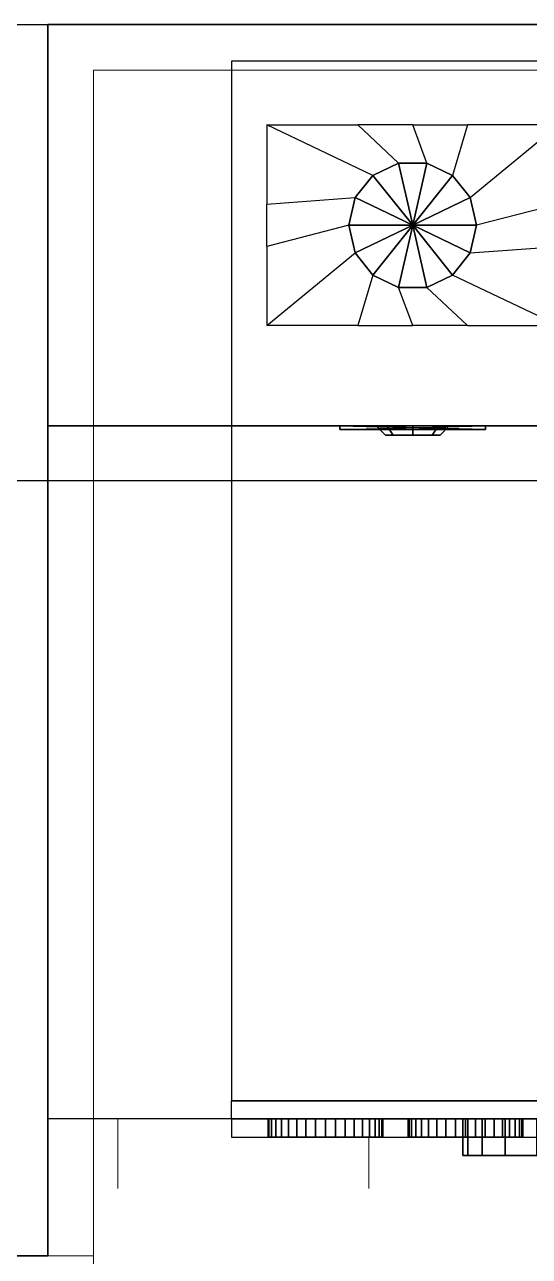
# Model space of a CAD drawing. Header units: inches. Extents: x -7543 to -822, y 102837 to 190349.
# Drawn here: x -831.64413 to -831.6386, y 102836.94892 to 102836.96243 of the extents above; entities that cross this region are included whole.
import ezdxf

# ---------------------------------------------------------------- set-up
doc = ezdxf.new("R2010")
doc.units = ezdxf.units.IN
doc.header["$MEASUREMENT"] = 0
doc.linetypes.add('DASHDOTX2', pattern=[2, 1, -0.5, 0, -0.5])
doc.linetypes.add('DOT', pattern=[6.35, 0, -6.35])
for name, color, linetype, lineweight in [('AKS', 1, 'Continuous', 25), ('İZ DÜŞÜM', 253, 'Continuous', 20), ('SIVA', 150, 'Continuous', 15)]:
    doc.layers.add(name, color=color, linetype=linetype, lineweight=lineweight)
for name, color, linetype, lineweight, true_color in [('DUVAR', 7, 'Continuous', 35, 0xfc4642), ('KAPI', 7, 'Continuous', 18, 0xffb360), ('TEFRİŞ', 7, 'Continuous', 25, 0x78462c)]:
    doc.layers.add(name, color=color, linetype=linetype, lineweight=lineweight, true_color=true_color)

msp = doc.modelspace()

# ---------------------------------------------------------------- linework, layer by layer
at = {"layer": 'AKS', "linetype": 'DASHDOTX2', "ltscale": 10}
for p, q in [((-831.698665, 102836.962431), (-831.328061, 102836.962431)), ((-831.698665, 102836.957431), (-831.328061, 102836.957431))]:
    msp.add_line(p, q, dxfattribs=at)
at = {"layer": 'DUVAR'}
for p, q in [((-831.643877, 102836.948931), (-831.643877, 102836.962431)), ((-831.617877, 102836.962431), (-831.643877, 102836.962431)), ((-831.617877, 102836.962431), (-831.643877, 102836.962431)), ((-831.643877, 102836.948931), (-831.651877, 102836.948931))]:
    msp.add_line(p, q, dxfattribs=at)
at = {"layer": 'İZ DÜŞÜM'}
for p, q in [((-831.643109, 102836.950431), (-831.643109, 102836.949669)), ((-831.640359, 102836.950231), (-831.640359, 102836.949669))]:
    msp.add_line(p, q, dxfattribs=at)
at = {"layer": 'KAPI'}
for p, q in [((-831.647377, 102836.948931), (-831.643377, 102836.948931)), ((-831.643377, 102836.948931), (-831.643377, 102836.948131))]:
    msp.add_line(p, q, dxfattribs=at)
at = {"layer": 'SIVA'}
for p, q in [((-831.617377, 102836.961931), (-831.643377, 102836.961931)), ((-831.643377, 102836.961931), (-831.643377, 102836.948931))]:
    msp.add_line(p, q, dxfattribs=at)
at = {"layer": 'TEFRİŞ', "linetype": 'DOT', "ltscale": 0.4}
for p, q in [((-831.641864, 102836.962031, -0.0015), (-831.641864, 102836.950631)), ((-831.629864, 102836.962031, -0.0015), (-831.641864, 102836.962031, -0.0015))]:
    msp.add_line(p, q, dxfattribs=at)
at = {"layer": 'TEFRİŞ'}
for p, q in [((-831.641864, 102836.950431), (-831.641864, 102836.950631, -0.0015)), ((-831.579428, 102836.950431), (-831.643877, 102836.950431))]:
    msp.add_line(p, q, dxfattribs=at)
for points in [[(-831.643877, 102836.962431), (-831.643877, 102836.958031), (-831.643877, 102836.958031, -0.015), (-831.643877, 102836.962431, -0.015)], [(-831.643877, 102836.962431, -0.015), (-831.643877, 102836.958031, -0.015), (-831.635877, 102836.958031, -0.015), (-831.635877, 102836.962431, -0.015)], [(-831.635877, 102836.958031), (-831.643877, 102836.958031), (-831.643877, 102836.962431), (-831.635877, 102836.962431)], [(-831.635877, 102836.962431), (-831.643877, 102836.962431), (-831.643877, 102836.962431, -0.015), (-831.635877, 102836.962431, -0.015)], [(-831.640477, 102836.961331), (-831.640033, 102836.960913, 0.002), (-831.640314, 102836.960778, 0.002), (-831.641477, 102836.961331)], [(-831.640314, 102836.960778, 0.002), (-831.641477, 102836.961331), (-831.641477, 102836.960464), (-831.640508, 102836.960535, 0.002)], [(-831.639722, 102836.960913, 0.002), (-831.639877, 102836.961331), (-831.640477, 102836.961331), (-831.640033, 102836.960913, 0.002)], [(-831.639277, 102836.961331), (-831.639441, 102836.960778, 0.002), (-831.639722, 102836.960913, 0.002), (-831.639877, 102836.961331)], [(-831.639247, 102836.960535, 0.002), (-831.638277, 102836.961331), (-831.639277, 102836.961331), (-831.639441, 102836.960778, 0.002)], [(-831.638277, 102836.960464), (-831.639177, 102836.960231, 0.002), (-831.639247, 102836.960535, 0.002), (-831.638277, 102836.961331)], [(-831.640033, 102836.960913, 0.002), (-831.640314, 102836.960778, 0.002), (-831.640314, 102836.960778, 0.0026), (-831.640033, 102836.960913, 0.0026)], [(-831.640033, 102836.960913, 0.0026), (-831.640314, 102836.960778, 0.0026), (-831.639877, 102836.960231, 0.002602)], [(-831.639722, 102836.960913, 0.002), (-831.640033, 102836.960913, 0.002), (-831.640033, 102836.960913, 0.0026), (-831.639722, 102836.960913, 0.0026)], [(-831.639722, 102836.960913, 0.0026), (-831.640033, 102836.960913, 0.0026), (-831.639877, 102836.960231, 0.002602)], [(-831.639441, 102836.960778, 0.0026), (-831.639722, 102836.960913, 0.0026), (-831.639877, 102836.960231, 0.002602)], [(-831.639441, 102836.960778, 0.002), (-831.639722, 102836.960913, 0.002), (-831.639722, 102836.960913, 0.0026), (-831.639441, 102836.960778, 0.0026)], [(-831.640314, 102836.960778, 0.002), (-831.640508, 102836.960535, 0.002), (-831.640508, 102836.960535, 0.0026), (-831.640314, 102836.960778, 0.0026)], [(-831.640314, 102836.960778, 0.0026), (-831.640508, 102836.960535, 0.0026), (-831.639877, 102836.960231, 0.002602)], [(-831.639247, 102836.960535, 0.0026), (-831.639441, 102836.960778, 0.0026), (-831.639877, 102836.960231, 0.002602)], [(-831.639247, 102836.960535, 0.002), (-831.639441, 102836.960778, 0.002), (-831.639441, 102836.960778, 0.0026), (-831.639247, 102836.960535, 0.0026)], [(-831.641477, 102836.960464), (-831.640508, 102836.960535, 0.002), (-831.640577, 102836.960231, 0.002), (-831.641477, 102836.959997)], [(-831.640508, 102836.960535, 0.002), (-831.640577, 102836.960231, 0.002), (-831.640577, 102836.960231, 0.0026), (-831.640508, 102836.960535, 0.0026)], [(-831.640508, 102836.960535, 0.0026), (-831.640577, 102836.960231, 0.0026), (-831.639877, 102836.960231, 0.002602)], [(-831.639177, 102836.960231, 0.0026), (-831.639247, 102836.960535, 0.0026), (-831.639877, 102836.960231, 0.002602)], [(-831.639177, 102836.960231, 0.002), (-831.639247, 102836.960535, 0.002), (-831.639247, 102836.960535, 0.0026), (-831.639177, 102836.960231, 0.0026)], [(-831.639247, 102836.959927, 0.002), (-831.638277, 102836.959997), (-831.638277, 102836.960464), (-831.639177, 102836.960231, 0.002)], [(-831.640577, 102836.960231, 0.002), (-831.641477, 102836.959997), (-831.641477, 102836.959131), (-831.640508, 102836.959927, 0.002)], [(-831.640577, 102836.960231, 0.002), (-831.640508, 102836.959927, 0.002), (-831.640508, 102836.959927, 0.0026), (-831.640577, 102836.960231, 0.0026)], [(-831.640577, 102836.960231, 0.0026), (-831.640508, 102836.959927, 0.0026), (-831.639877, 102836.960231, 0.002602)], [(-831.640508, 102836.959927, 0.0026), (-831.640314, 102836.959684, 0.0026), (-831.639877, 102836.960231, 0.002602)], [(-831.640314, 102836.959684, 0.0026), (-831.640033, 102836.959548, 0.0026), (-831.639877, 102836.960231, 0.002602)], [(-831.640033, 102836.959548, 0.0026), (-831.639722, 102836.959548, 0.0026), (-831.639877, 102836.960231, 0.002602)], [(-831.639722, 102836.959548, 0.0026), (-831.639441, 102836.959684, 0.0026), (-831.639877, 102836.960231, 0.002602)], [(-831.639441, 102836.959684, 0.0026), (-831.639247, 102836.959927, 0.0026), (-831.639877, 102836.960231, 0.002602)], [(-831.639247, 102836.959927, 0.0026), (-831.639177, 102836.960231, 0.0026), (-831.639877, 102836.960231, 0.002602)], [(-831.639247, 102836.959927, 0.002), (-831.639177, 102836.960231, 0.002), (-831.639177, 102836.960231, 0.0026), (-831.639247, 102836.959927, 0.0026)], [(-831.641477, 102836.959131), (-831.640508, 102836.959927, 0.002), (-831.640314, 102836.959684, 0.002), (-831.640477, 102836.959131)], [(-831.640508, 102836.959927, 0.002), (-831.640314, 102836.959684, 0.002), (-831.640314, 102836.959684, 0.0026), (-831.640508, 102836.959927, 0.0026)], [(-831.638277, 102836.959131), (-831.639441, 102836.959684, 0.002), (-831.639247, 102836.959927, 0.002), (-831.638277, 102836.959997)], [(-831.639441, 102836.959684, 0.002), (-831.639247, 102836.959927, 0.002), (-831.639247, 102836.959927, 0.0026), (-831.639441, 102836.959684, 0.0026)], [(-831.640314, 102836.959684, 0.002), (-831.640477, 102836.959131), (-831.639877, 102836.959131), (-831.640033, 102836.959548, 0.002)], [(-831.640314, 102836.959684, 0.002), (-831.640033, 102836.959548, 0.002), (-831.640033, 102836.959548, 0.0026), (-831.640314, 102836.959684, 0.0026)], [(-831.639722, 102836.959548, 0.002), (-831.639277, 102836.959131), (-831.638277, 102836.959131), (-831.639441, 102836.959684, 0.002)], [(-831.639722, 102836.959548, 0.002), (-831.639441, 102836.959684, 0.002), (-831.639441, 102836.959684, 0.0026), (-831.639722, 102836.959548, 0.0026)], [(-831.639877, 102836.959131), (-831.640033, 102836.959548, 0.002), (-831.639722, 102836.959548, 0.002), (-831.639277, 102836.959131)], [(-831.640033, 102836.959548, 0.002), (-831.639722, 102836.959548, 0.002), (-831.639722, 102836.959548, 0.0026), (-831.640033, 102836.959548, 0.0026)], [(-831.643877, 102836.958031), (-831.643877, 102836.958031), (-831.643877, 102836.958031, -0.015)], [(-831.643877, 102836.958031, -0.015), (-831.643877, 102836.958031, -0.015), (-831.643877, 102836.958031, -0.015), (-831.635877, 102836.958031, -0.015)], [(-831.635877, 102836.958031, -0.015), (-831.643877, 102836.958031, -0.015), (-831.643877, 102836.958031), (-831.635877, 102836.958031)], [(-831.640677, 102836.958031, -0.00725), (-831.640677, 102836.957991, -0.00725), (-831.640677, 102836.957991, -0.00775), (-831.640677, 102836.958031, -0.00775)], [(-831.640677, 102836.958031, -0.00775), (-831.640677, 102836.957991, -0.00775), (-831.639077, 102836.957991, -0.00775), (-831.639077, 102836.958031, -0.00775)], [(-831.639077, 102836.957991, -0.00725), (-831.640677, 102836.957991, -0.00725), (-831.640677, 102836.958031, -0.00725), (-831.639077, 102836.958031, -0.00725)], [(-831.639077, 102836.958031, -0.00725), (-831.640677, 102836.958031, -0.00725), (-831.640677, 102836.958031, -0.00775), (-831.639077, 102836.958031, -0.00775)], [(-831.640677, 102836.957991, -0.00725), (-831.640677, 102836.957991, -0.00725), (-831.640677, 102836.957991, -0.00775)], [(-831.640677, 102836.957991, -0.00775), (-831.640677, 102836.957991, -0.00775), (-831.640677, 102836.957991, -0.00775), (-831.639077, 102836.957991, -0.00775)], [(-831.639077, 102836.957991, -0.00775), (-831.640677, 102836.957991, -0.00775), (-831.640677, 102836.957991, -0.00725), (-831.639077, 102836.957991, -0.00725)], [(-831.64016, 102836.958031, -0.012217), (-831.640277, 102836.958031, -0.0125), (-831.640177, 102836.957931, -0.0125), (-831.64009, 102836.957931, -0.012288)], [(-831.640277, 102836.958031, -0.0125), (-831.64016, 102836.958031, -0.012783), (-831.64009, 102836.957931, -0.012712), (-831.640177, 102836.957931, -0.0125)], [(-831.64016, 102836.958031, -0.010617), (-831.640277, 102836.958031, -0.0109), (-831.640177, 102836.957931, -0.0109), (-831.64009, 102836.957931, -0.010688)], [(-831.640277, 102836.958031, -0.0109), (-831.64016, 102836.958031, -0.011183), (-831.64009, 102836.957931, -0.011112), (-831.640177, 102836.957931, -0.0109)], [(-831.639877, 102836.958031, -0.0121), (-831.64016, 102836.958031, -0.012217), (-831.64009, 102836.957931, -0.012288), (-831.639877, 102836.957931, -0.0122)], [(-831.64016, 102836.958031, -0.012783), (-831.639877, 102836.958031, -0.0129), (-831.639877, 102836.957931, -0.0128), (-831.64009, 102836.957931, -0.012712)], [(-831.639877, 102836.958031, -0.0105), (-831.64016, 102836.958031, -0.010617), (-831.64009, 102836.957931, -0.010688), (-831.639877, 102836.957931, -0.0106)], [(-831.64016, 102836.958031, -0.011183), (-831.639877, 102836.958031, -0.0113), (-831.639877, 102836.957931, -0.0112), (-831.64009, 102836.957931, -0.011112)], [(-831.639595, 102836.958031, -0.012217), (-831.639877, 102836.958031, -0.0121), (-831.639877, 102836.957931, -0.0122), (-831.639665, 102836.957931, -0.012288)], [(-831.639877, 102836.958031, -0.0129), (-831.639595, 102836.958031, -0.012783), (-831.639665, 102836.957931, -0.012712), (-831.639877, 102836.957931, -0.0128)], [(-831.639595, 102836.958031, -0.010617), (-831.639877, 102836.958031, -0.0105), (-831.639877, 102836.957931, -0.0106), (-831.639665, 102836.957931, -0.010688)], [(-831.639877, 102836.958031, -0.0113), (-831.639595, 102836.958031, -0.011183), (-831.639665, 102836.957931, -0.011112), (-831.639877, 102836.957931, -0.0112)], [(-831.639477, 102836.958031, -0.0125), (-831.639595, 102836.958031, -0.012217), (-831.639665, 102836.957931, -0.012288), (-831.639577, 102836.957931, -0.0125)], [(-831.639595, 102836.958031, -0.012783), (-831.639477, 102836.958031, -0.0125), (-831.639577, 102836.957931, -0.0125), (-831.639665, 102836.957931, -0.012712)], [(-831.639477, 102836.958031, -0.0109), (-831.639595, 102836.958031, -0.010617), (-831.639665, 102836.957931, -0.010688), (-831.639577, 102836.957931, -0.0109)], [(-831.639595, 102836.958031, -0.011183), (-831.639477, 102836.958031, -0.0109), (-831.639577, 102836.957931, -0.0109), (-831.639665, 102836.957931, -0.011112)], [(-831.639077, 102836.958031, -0.00775), (-831.639077, 102836.957991, -0.00775), (-831.639077, 102836.957991, -0.00725), (-831.639077, 102836.958031, -0.00725)], [(-831.639077, 102836.958031, -0.00725), (-831.639077, 102836.957991, -0.00725), (-831.639077, 102836.958031, -0.00725)], [(-831.639077, 102836.958031, -0.00725), (-831.639077, 102836.958031, -0.00725), (-831.639077, 102836.958031, -0.00775)], [(-831.640177, 102836.957931, -0.0125), (-831.64009, 102836.957931, -0.012288), (-831.639877, 102836.957933, -0.0125)], [(-831.64009, 102836.957931, -0.012712), (-831.640177, 102836.957931, -0.0125), (-831.639877, 102836.957933, -0.0125)], [(-831.640177, 102836.957931, -0.0109), (-831.64009, 102836.957931, -0.010688), (-831.639877, 102836.957933, -0.0109)], [(-831.64009, 102836.957931, -0.011112), (-831.640177, 102836.957931, -0.0109), (-831.639877, 102836.957933, -0.0109)], [(-831.64009, 102836.957931, -0.012288), (-831.639877, 102836.957931, -0.0122), (-831.639877, 102836.957933, -0.0125)], [(-831.639877, 102836.957931, -0.0128), (-831.64009, 102836.957931, -0.012712), (-831.639877, 102836.957933, -0.0125)], [(-831.64009, 102836.957931, -0.010688), (-831.639877, 102836.957931, -0.0106), (-831.639877, 102836.957933, -0.0109)], [(-831.639877, 102836.957931, -0.0112), (-831.64009, 102836.957931, -0.011112), (-831.639877, 102836.957933, -0.0109)], [(-831.639877, 102836.957931, -0.0122), (-831.639665, 102836.957931, -0.012288), (-831.639877, 102836.957933, -0.0125)], [(-831.639665, 102836.957931, -0.012288), (-831.639577, 102836.957931, -0.0125), (-831.639877, 102836.957933, -0.0125)], [(-831.639577, 102836.957931, -0.0125), (-831.639665, 102836.957931, -0.012712), (-831.639877, 102836.957933, -0.0125)], [(-831.639665, 102836.957931, -0.012712), (-831.639877, 102836.957931, -0.0128), (-831.639877, 102836.957933, -0.0125)], [(-831.639877, 102836.957931, -0.0106), (-831.639665, 102836.957931, -0.010688), (-831.639877, 102836.957933, -0.0109)], [(-831.639665, 102836.957931, -0.010688), (-831.639577, 102836.957931, -0.0109), (-831.639877, 102836.957933, -0.0109)], [(-831.639577, 102836.957931, -0.0109), (-831.639665, 102836.957931, -0.011112), (-831.639877, 102836.957933, -0.0109)], [(-831.639665, 102836.957931, -0.011112), (-831.639877, 102836.957931, -0.0112), (-831.639877, 102836.957933, -0.0109)], [(-831.641864, 102836.950631), (-831.641864, 102836.950631, -0.0015), (-831.629864, 102836.950631, -0.0015), (-831.629864, 102836.950631)], [(-831.629864, 102836.950431), (-831.629864, 102836.950431, 0.0151), (-831.641864, 102836.950431, 0.0151), (-831.641864, 102836.950431)], [(-831.629864, 102836.950431, 0.011805), (-831.641864, 102836.950431, 0.011805), (-831.641864, 102836.950231, 0.011805), (-831.629864, 102836.950231, 0.011805)], [(-831.629864, 102836.950431, 0.011905), (-831.641864, 102836.950431, 0.011905), (-831.641864, 102836.950231, 0.011905), (-831.629864, 102836.950231, 0.011905)], [(-831.629864, 102836.950431, 0.0151), (-831.641864, 102836.950431, 0.0151), (-831.641864, 102836.950431, 0.0155), (-831.629864, 102836.950431, 0.0155)], [(-831.641453, 102836.950431, 0.013296), (-831.641462, 102836.950431, 0.013405), (-831.641462, 102836.950231, 0.013405), (-831.641453, 102836.950231, 0.013296)], [(-831.640834, 102836.950431, 0.013405), (-831.641453, 102836.950431, 0.013296), (-831.641462, 102836.950431, 0.013405), (-831.640834, 102836.950431, 0.013405)], [(-831.641453, 102836.950431, 0.013296), (-831.641462, 102836.950431, 0.013405), (-831.641462, 102836.950231, 0.013405), (-831.641453, 102836.950231, 0.013296)], [(-831.641462, 102836.950431, 0.013405), (-831.641453, 102836.950431, 0.013514), (-831.641453, 102836.950231, 0.013514), (-831.641462, 102836.950231, 0.013405)], [(-831.640834, 102836.950431, 0.013405), (-831.641462, 102836.950431, 0.013405), (-831.641453, 102836.950431, 0.013514), (-831.640834, 102836.950431, 0.013405)], [(-831.640834, 102836.950431, 0.013405), (-831.641424, 102836.950431, 0.01319), (-831.641453, 102836.950431, 0.013296), (-831.640834, 102836.950431, 0.013405)], [(-831.641424, 102836.950431, 0.01319), (-831.641453, 102836.950431, 0.013296), (-831.641453, 102836.950231, 0.013296), (-831.641424, 102836.950231, 0.01319)], [(-831.641453, 102836.950431, 0.013514), (-831.641424, 102836.950431, 0.01362), (-831.641424, 102836.950231, 0.01362), (-831.641453, 102836.950231, 0.013514)], [(-831.640834, 102836.950431, 0.013405), (-831.641453, 102836.950431, 0.013514), (-831.641424, 102836.950431, 0.01362), (-831.640834, 102836.950431, 0.013405)], [(-831.641424, 102836.950431, 0.01362), (-831.641378, 102836.950431, 0.013719), (-831.641378, 102836.950231, 0.013719), (-831.641424, 102836.950231, 0.01362)], [(-831.640834, 102836.950431, 0.013405), (-831.641424, 102836.950431, 0.01362), (-831.641378, 102836.950431, 0.013719), (-831.640834, 102836.950431, 0.013405)], [(-831.640834, 102836.950431, 0.013405), (-831.641378, 102836.950431, 0.013091), (-831.641424, 102836.950431, 0.01319), (-831.640834, 102836.950431, 0.013405)], [(-831.641378, 102836.950431, 0.013091), (-831.641424, 102836.950431, 0.01319), (-831.641424, 102836.950231, 0.01319), (-831.641378, 102836.950231, 0.013091)], [(-831.640834, 102836.950431, 0.013405), (-831.641378, 102836.950431, 0.013719), (-831.641315, 102836.950431, 0.013809), (-831.640834, 102836.950431, 0.013405)], [(-831.640834, 102836.950431, 0.013405), (-831.641315, 102836.950431, 0.013001), (-831.641378, 102836.950431, 0.013091), (-831.640834, 102836.950431, 0.013405)], [(-831.641315, 102836.950431, 0.013001), (-831.641378, 102836.950431, 0.013091), (-831.641378, 102836.950231, 0.013091), (-831.641315, 102836.950231, 0.013001)], [(-831.641378, 102836.950431, 0.013719), (-831.641315, 102836.950431, 0.013809), (-831.641315, 102836.950231, 0.013809), (-831.641378, 102836.950231, 0.013719)], [(-831.640834, 102836.950431, 0.013405), (-831.641315, 102836.950431, 0.013809), (-831.641238, 102836.950431, 0.013887), (-831.640834, 102836.950431, 0.013405)], [(-831.641238, 102836.950431, 0.012923), (-831.641315, 102836.950431, 0.013001), (-831.641315, 102836.950231, 0.013001), (-831.641238, 102836.950231, 0.012923)], [(-831.640834, 102836.950431, 0.013405), (-831.641238, 102836.950431, 0.012923), (-831.641315, 102836.950431, 0.013001), (-831.640834, 102836.950431, 0.013405)], [(-831.641315, 102836.950431, 0.013809), (-831.641238, 102836.950431, 0.013887), (-831.641238, 102836.950231, 0.013887), (-831.641315, 102836.950231, 0.013809)], [(-831.640834, 102836.950431, 0.013405), (-831.641238, 102836.950431, 0.013887), (-831.641148, 102836.950431, 0.01395), (-831.640834, 102836.950431, 0.013405)], [(-831.640834, 102836.950431, 0.013405), (-831.641148, 102836.950431, 0.012861), (-831.641238, 102836.950431, 0.012923), (-831.640834, 102836.950431, 0.013405)], [(-831.641148, 102836.950431, 0.012861), (-831.641238, 102836.950431, 0.012923), (-831.641238, 102836.950231, 0.012923), (-831.641148, 102836.950231, 0.012861)], [(-831.641238, 102836.950431, 0.013887), (-831.641148, 102836.950431, 0.01395), (-831.641148, 102836.950231, 0.01395), (-831.641238, 102836.950231, 0.013887)], [(-831.640834, 102836.950431, 0.013405), (-831.641148, 102836.950431, 0.01395), (-831.641049, 102836.950431, 0.013996), (-831.640834, 102836.950431, 0.013405)], [(-831.640834, 102836.950431, 0.013405), (-831.641049, 102836.950431, 0.012814), (-831.641148, 102836.950431, 0.012861), (-831.640834, 102836.950431, 0.013405)], [(-831.641049, 102836.950431, 0.012814), (-831.641148, 102836.950431, 0.012861), (-831.641148, 102836.950231, 0.012861), (-831.641049, 102836.950231, 0.012814)], [(-831.641148, 102836.950431, 0.01395), (-831.641049, 102836.950431, 0.013996), (-831.641049, 102836.950231, 0.013996), (-831.641148, 102836.950231, 0.01395)], [(-831.640834, 102836.950431, 0.013405), (-831.641049, 102836.950431, 0.013996), (-831.640943, 102836.950431, 0.014024), (-831.640834, 102836.950431, 0.013405)], [(-831.640834, 102836.950431, 0.013405), (-831.640943, 102836.950431, 0.012786), (-831.641049, 102836.950431, 0.012814), (-831.640834, 102836.950431, 0.013405)], [(-831.640943, 102836.950431, 0.012786), (-831.641049, 102836.950431, 0.012814), (-831.641049, 102836.950231, 0.012814), (-831.640943, 102836.950231, 0.012786)], [(-831.641049, 102836.950431, 0.013996), (-831.640943, 102836.950431, 0.014024), (-831.640943, 102836.950231, 0.014024), (-831.641049, 102836.950231, 0.013996)], [(-831.640834, 102836.950431, 0.013405), (-831.640943, 102836.950431, 0.014024), (-831.640834, 102836.950431, 0.014034), (-831.640834, 102836.950431, 0.013405)], [(-831.640834, 102836.950431, 0.013405), (-831.640834, 102836.950431, 0.012776), (-831.640943, 102836.950431, 0.012786), (-831.640834, 102836.950431, 0.013405)], [(-831.640834, 102836.950431, 0.012776), (-831.640943, 102836.950431, 0.012786), (-831.640943, 102836.950231, 0.012786), (-831.640834, 102836.950231, 0.012776)], [(-831.640943, 102836.950431, 0.014024), (-831.640834, 102836.950431, 0.014034), (-831.640834, 102836.950231, 0.014034), (-831.640943, 102836.950231, 0.014024)], [(-831.640834, 102836.950431, 0.013405), (-831.640429, 102836.950431, 0.013887), (-831.640352, 102836.950431, 0.013809), (-831.640834, 102836.950431, 0.013405)], [(-831.640834, 102836.950431, 0.013405), (-831.640352, 102836.950431, 0.013809), (-831.640289, 102836.950431, 0.013719), (-831.640834, 102836.950431, 0.013405)], [(-831.640834, 102836.950431, 0.013405), (-831.640289, 102836.950431, 0.013719), (-831.640243, 102836.950431, 0.01362), (-831.640834, 102836.950431, 0.013405)], [(-831.640834, 102836.950431, 0.013405), (-831.640834, 102836.950431, 0.014034), (-831.640724, 102836.950431, 0.014024), (-831.640834, 102836.950431, 0.013405)], [(-831.640834, 102836.950431, 0.013405), (-831.640724, 102836.950431, 0.014024), (-831.640618, 102836.950431, 0.013996), (-831.640834, 102836.950431, 0.013405)], [(-831.640834, 102836.950431, 0.013405), (-831.640618, 102836.950431, 0.013996), (-831.640519, 102836.950431, 0.01395), (-831.640834, 102836.950431, 0.013405)], [(-831.640834, 102836.950431, 0.013405), (-831.640519, 102836.950431, 0.01395), (-831.640429, 102836.950431, 0.013887), (-831.640834, 102836.950431, 0.013405)], [(-831.640834, 102836.950431, 0.013405), (-831.640352, 102836.950431, 0.013001), (-831.640429, 102836.950431, 0.012923), (-831.640834, 102836.950431, 0.013405)], [(-831.640834, 102836.950431, 0.013405), (-831.640429, 102836.950431, 0.012923), (-831.640519, 102836.950431, 0.012861), (-831.640834, 102836.950431, 0.013405)], [(-831.640834, 102836.950431, 0.013405), (-831.640519, 102836.950431, 0.012861), (-831.640618, 102836.950431, 0.012814), (-831.640834, 102836.950431, 0.013405)], [(-831.640834, 102836.950431, 0.013405), (-831.640618, 102836.950431, 0.012814), (-831.640724, 102836.950431, 0.012786), (-831.640834, 102836.950431, 0.013405)], [(-831.640834, 102836.950431, 0.013405), (-831.640724, 102836.950431, 0.012786), (-831.640834, 102836.950431, 0.012776), (-831.640834, 102836.950431, 0.013405)], [(-831.640724, 102836.950431, 0.012786), (-831.640834, 102836.950431, 0.012776), (-831.640834, 102836.950231, 0.012776), (-831.640724, 102836.950231, 0.012786)], [(-831.640834, 102836.950431, 0.013405), (-831.640205, 102836.950431, 0.013405), (-831.640214, 102836.950431, 0.013296), (-831.640834, 102836.950431, 0.013405)], [(-831.640834, 102836.950431, 0.013405), (-831.640214, 102836.950431, 0.013296), (-831.640243, 102836.950431, 0.01319), (-831.640834, 102836.950431, 0.013405)], [(-831.640834, 102836.950431, 0.013405), (-831.640243, 102836.950431, 0.01319), (-831.640289, 102836.950431, 0.013091), (-831.640834, 102836.950431, 0.013405)], [(-831.640834, 102836.950431, 0.013405), (-831.640289, 102836.950431, 0.013091), (-831.640352, 102836.950431, 0.013001), (-831.640834, 102836.950431, 0.013405)], [(-831.640834, 102836.950431, 0.013405), (-831.640243, 102836.950431, 0.01362), (-831.640214, 102836.950431, 0.013514), (-831.640834, 102836.950431, 0.013405)], [(-831.640834, 102836.950431, 0.013405), (-831.640214, 102836.950431, 0.013514), (-831.640205, 102836.950431, 0.013405), (-831.640834, 102836.950431, 0.013405)], [(-831.640834, 102836.950431, 0.014034), (-831.640724, 102836.950431, 0.014024), (-831.640724, 102836.950231, 0.014024), (-831.640834, 102836.950231, 0.014034)], [(-831.640618, 102836.950431, 0.012814), (-831.640724, 102836.950431, 0.012786), (-831.640724, 102836.950231, 0.012786), (-831.640618, 102836.950231, 0.012814)], [(-831.640724, 102836.950431, 0.014024), (-831.640618, 102836.950431, 0.013996), (-831.640618, 102836.950231, 0.013996), (-831.640724, 102836.950231, 0.014024)], [(-831.640519, 102836.950431, 0.012861), (-831.640618, 102836.950431, 0.012814), (-831.640618, 102836.950231, 0.012814), (-831.640519, 102836.950231, 0.012861)], [(-831.640618, 102836.950431, 0.013996), (-831.640519, 102836.950431, 0.01395), (-831.640519, 102836.950231, 0.01395), (-831.640618, 102836.950231, 0.013996)], [(-831.640429, 102836.950431, 0.012923), (-831.640519, 102836.950431, 0.012861), (-831.640519, 102836.950231, 0.012861), (-831.640429, 102836.950231, 0.012923)], [(-831.640519, 102836.950431, 0.01395), (-831.640429, 102836.950431, 0.013887), (-831.640429, 102836.950231, 0.013887), (-831.640519, 102836.950231, 0.01395)], [(-831.640352, 102836.950431, 0.013001), (-831.640429, 102836.950431, 0.012923), (-831.640429, 102836.950231, 0.012923), (-831.640352, 102836.950231, 0.013001)], [(-831.640429, 102836.950431, 0.013887), (-831.640352, 102836.950431, 0.013809), (-831.640352, 102836.950231, 0.013809), (-831.640429, 102836.950231, 0.013887)], [(-831.640289, 102836.950431, 0.013091), (-831.640352, 102836.950431, 0.013001), (-831.640352, 102836.950231, 0.013001), (-831.640289, 102836.950231, 0.013091)], [(-831.640352, 102836.950431, 0.013809), (-831.640289, 102836.950431, 0.013719), (-831.640289, 102836.950231, 0.013719), (-831.640352, 102836.950231, 0.013809)], [(-831.640289, 102836.950431, 0.013719), (-831.640243, 102836.950431, 0.01362), (-831.640243, 102836.950231, 0.01362), (-831.640289, 102836.950231, 0.013719)], [(-831.640243, 102836.950431, 0.01319), (-831.640289, 102836.950431, 0.013091), (-831.640289, 102836.950231, 0.013091), (-831.640243, 102836.950231, 0.01319)], [(-831.640214, 102836.950431, 0.013296), (-831.640243, 102836.950431, 0.01319), (-831.640243, 102836.950231, 0.01319), (-831.640214, 102836.950231, 0.013296)], [(-831.640243, 102836.950431, 0.01362), (-831.640214, 102836.950431, 0.013514), (-831.640214, 102836.950231, 0.013514), (-831.640243, 102836.950231, 0.01362)], [(-831.640205, 102836.950431, 0.013405), (-831.640214, 102836.950431, 0.013296), (-831.640214, 102836.950231, 0.013296), (-831.640205, 102836.950231, 0.013405)], [(-831.640214, 102836.950431, 0.013514), (-831.640205, 102836.950431, 0.013405), (-831.640205, 102836.950231, 0.013405), (-831.640214, 102836.950231, 0.013514)], [(-831.639917, 102836.950431, 0.013296), (-831.639927, 102836.950431, 0.013405), (-831.639927, 102836.950231, 0.013405), (-831.639917, 102836.950231, 0.013296)], [(-831.639298, 102836.950431, 0.013405), (-831.639917, 102836.950431, 0.013296), (-831.639927, 102836.950431, 0.013405), (-831.639298, 102836.950431, 0.013405)], [(-831.639917, 102836.950431, 0.013296), (-831.639927, 102836.950431, 0.013405), (-831.639927, 102836.950231, 0.013405), (-831.639917, 102836.950231, 0.013296)], [(-831.639927, 102836.950431, 0.013405), (-831.639917, 102836.950431, 0.013514), (-831.639917, 102836.950231, 0.013514), (-831.639927, 102836.950231, 0.013405)], [(-831.639298, 102836.950431, 0.013405), (-831.639927, 102836.950431, 0.013405), (-831.639917, 102836.950431, 0.013514), (-831.639298, 102836.950431, 0.013405)], [(-831.639298, 102836.950431, 0.013405), (-831.639889, 102836.950431, 0.01319), (-831.639917, 102836.950431, 0.013296), (-831.639298, 102836.950431, 0.013405)], [(-831.639889, 102836.950431, 0.01319), (-831.639917, 102836.950431, 0.013296), (-831.639917, 102836.950231, 0.013296), (-831.639889, 102836.950231, 0.01319)], [(-831.639917, 102836.950431, 0.013514), (-831.639889, 102836.950431, 0.01362), (-831.639889, 102836.950231, 0.01362), (-831.639917, 102836.950231, 0.013514)], [(-831.639298, 102836.950431, 0.013405), (-831.639917, 102836.950431, 0.013514), (-831.639889, 102836.950431, 0.01362), (-831.639298, 102836.950431, 0.013405)], [(-831.639889, 102836.950431, 0.01362), (-831.639843, 102836.950431, 0.013719), (-831.639843, 102836.950231, 0.013719), (-831.639889, 102836.950231, 0.01362)], [(-831.639298, 102836.950431, 0.013405), (-831.639889, 102836.950431, 0.01362), (-831.639843, 102836.950431, 0.013719), (-831.639298, 102836.950431, 0.013405)], [(-831.639298, 102836.950431, 0.013405), (-831.639843, 102836.950431, 0.013091), (-831.639889, 102836.950431, 0.01319), (-831.639298, 102836.950431, 0.013405)], [(-831.639843, 102836.950431, 0.013091), (-831.639889, 102836.950431, 0.01319), (-831.639889, 102836.950231, 0.01319), (-831.639843, 102836.950231, 0.013091)], [(-831.639298, 102836.950431, 0.013405), (-831.639843, 102836.950431, 0.013719), (-831.63978, 102836.950431, 0.013809), (-831.639298, 102836.950431, 0.013405)], [(-831.639298, 102836.950431, 0.013405), (-831.63978, 102836.950431, 0.013001), (-831.639843, 102836.950431, 0.013091), (-831.639298, 102836.950431, 0.013405)], [(-831.63978, 102836.950431, 0.013001), (-831.639843, 102836.950431, 0.013091), (-831.639843, 102836.950231, 0.013091), (-831.63978, 102836.950231, 0.013001)], [(-831.639843, 102836.950431, 0.013719), (-831.63978, 102836.950431, 0.013809), (-831.63978, 102836.950231, 0.013809), (-831.639843, 102836.950231, 0.013719)], [(-831.639298, 102836.950431, 0.013405), (-831.63978, 102836.950431, 0.013809), (-831.639702, 102836.950431, 0.013887), (-831.639298, 102836.950431, 0.013405)], [(-831.639702, 102836.950431, 0.012923), (-831.63978, 102836.950431, 0.013001), (-831.63978, 102836.950231, 0.013001), (-831.639702, 102836.950231, 0.012923)], [(-831.639298, 102836.950431, 0.013405), (-831.639702, 102836.950431, 0.012923), (-831.63978, 102836.950431, 0.013001), (-831.639298, 102836.950431, 0.013405)], [(-831.63978, 102836.950431, 0.013809), (-831.639702, 102836.950431, 0.013887), (-831.639702, 102836.950231, 0.013887), (-831.63978, 102836.950231, 0.013809)], [(-831.639298, 102836.950431, 0.013405), (-831.639702, 102836.950431, 0.013887), (-831.639613, 102836.950431, 0.01395), (-831.639298, 102836.950431, 0.013405)], [(-831.639298, 102836.950431, 0.013405), (-831.639613, 102836.950431, 0.012861), (-831.639702, 102836.950431, 0.012923), (-831.639298, 102836.950431, 0.013405)], [(-831.639613, 102836.950431, 0.012861), (-831.639702, 102836.950431, 0.012923), (-831.639702, 102836.950231, 0.012923), (-831.639613, 102836.950231, 0.012861)], [(-831.639702, 102836.950431, 0.013887), (-831.639613, 102836.950431, 0.01395), (-831.639613, 102836.950231, 0.01395), (-831.639702, 102836.950231, 0.013887)], [(-831.639298, 102836.950431, 0.013405), (-831.639613, 102836.950431, 0.01395), (-831.639513, 102836.950431, 0.013996), (-831.639298, 102836.950431, 0.013405)], [(-831.639298, 102836.950431, 0.013405), (-831.639513, 102836.950431, 0.012814), (-831.639613, 102836.950431, 0.012861), (-831.639298, 102836.950431, 0.013405)], [(-831.639513, 102836.950431, 0.012814), (-831.639613, 102836.950431, 0.012861), (-831.639613, 102836.950231, 0.012861), (-831.639513, 102836.950231, 0.012814)], [(-831.639613, 102836.950431, 0.01395), (-831.639513, 102836.950431, 0.013996), (-831.639513, 102836.950231, 0.013996), (-831.639613, 102836.950231, 0.01395)], [(-831.639298, 102836.950431, 0.013405), (-831.639513, 102836.950431, 0.013996), (-831.639407, 102836.950431, 0.014024), (-831.639298, 102836.950431, 0.013405)], [(-831.639298, 102836.950431, 0.013405), (-831.639407, 102836.950431, 0.012786), (-831.639513, 102836.950431, 0.012814), (-831.639298, 102836.950431, 0.013405)], [(-831.639407, 102836.950431, 0.012786), (-831.639513, 102836.950431, 0.012814), (-831.639513, 102836.950231, 0.012814), (-831.639407, 102836.950231, 0.012786)], [(-831.639513, 102836.950431, 0.013996), (-831.639407, 102836.950431, 0.014024), (-831.639407, 102836.950231, 0.014024), (-831.639513, 102836.950231, 0.013996)], [(-831.639298, 102836.950431, 0.013405), (-831.639407, 102836.950431, 0.014024), (-831.639298, 102836.950431, 0.014034), (-831.639298, 102836.950431, 0.013405)], [(-831.639298, 102836.950431, 0.013405), (-831.639298, 102836.950431, 0.012776), (-831.639407, 102836.950431, 0.012786), (-831.639298, 102836.950431, 0.013405)], [(-831.639298, 102836.950431, 0.012776), (-831.639407, 102836.950431, 0.012786), (-831.639407, 102836.950231, 0.012786), (-831.639298, 102836.950231, 0.012776)], [(-831.639407, 102836.950431, 0.014024), (-831.639298, 102836.950431, 0.014034), (-831.639298, 102836.950231, 0.014034), (-831.639407, 102836.950231, 0.014024)], [(-831.635864, 102836.950431, 0.006745), (-831.639326, 102836.950431, 0.006745), (-831.639273, 102836.950431, 0.007346), (-831.635864, 102836.950431, 0.006745)], [(-831.639326, 102836.950431, 0.006745), (-831.639273, 102836.950431, 0.007346), (-831.639273, 102836.950031, 0.007346), (-831.639326, 102836.950031, 0.006745)], [(-831.639273, 102836.950431, 0.006144), (-831.639326, 102836.950431, 0.006745), (-831.639326, 102836.950031, 0.006745), (-831.639273, 102836.950031, 0.006144)], [(-831.639273, 102836.950431, 0.006144), (-831.639326, 102836.950431, 0.006745), (-831.639326, 102836.950031, 0.006745), (-831.639273, 102836.950031, 0.006144)], [(-831.635864, 102836.950431, 0.006745), (-831.639273, 102836.950431, 0.006144), (-831.639326, 102836.950431, 0.006745), (-831.635864, 102836.950431, 0.006745)], [(-831.639298, 102836.950431, 0.013405), (-831.638894, 102836.950431, 0.013887), (-831.638817, 102836.950431, 0.013809), (-831.639298, 102836.950431, 0.013405)], [(-831.639298, 102836.950431, 0.013405), (-831.638817, 102836.950431, 0.013809), (-831.638754, 102836.950431, 0.013719), (-831.639298, 102836.950431, 0.013405)], [(-831.639298, 102836.950431, 0.013405), (-831.638754, 102836.950431, 0.013719), (-831.638707, 102836.950431, 0.01362), (-831.639298, 102836.950431, 0.013405)], [(-831.639298, 102836.950431, 0.013405), (-831.639298, 102836.950431, 0.014034), (-831.639189, 102836.950431, 0.014024), (-831.639298, 102836.950431, 0.013405)], [(-831.639298, 102836.950431, 0.013405), (-831.639189, 102836.950431, 0.014024), (-831.639083, 102836.950431, 0.013996), (-831.639298, 102836.950431, 0.013405)], [(-831.639298, 102836.950431, 0.013405), (-831.639083, 102836.950431, 0.013996), (-831.638984, 102836.950431, 0.01395), (-831.639298, 102836.950431, 0.013405)], [(-831.639298, 102836.950431, 0.013405), (-831.638984, 102836.950431, 0.01395), (-831.638894, 102836.950431, 0.013887), (-831.639298, 102836.950431, 0.013405)], [(-831.639298, 102836.950431, 0.013405), (-831.638894, 102836.950431, 0.012923), (-831.638984, 102836.950431, 0.012861), (-831.639298, 102836.950431, 0.013405)], [(-831.639298, 102836.950431, 0.013405), (-831.638984, 102836.950431, 0.012861), (-831.639083, 102836.950431, 0.012814), (-831.639298, 102836.950431, 0.013405)], [(-831.639298, 102836.950431, 0.013405), (-831.639083, 102836.950431, 0.012814), (-831.639189, 102836.950431, 0.012786), (-831.639298, 102836.950431, 0.013405)], [(-831.639298, 102836.950431, 0.013405), (-831.639189, 102836.950431, 0.012786), (-831.639298, 102836.950431, 0.012776), (-831.639298, 102836.950431, 0.013405)], [(-831.639298, 102836.950431, 0.013405), (-831.638817, 102836.950431, 0.013001), (-831.638894, 102836.950431, 0.012923), (-831.639298, 102836.950431, 0.013405)], [(-831.639189, 102836.950431, 0.012786), (-831.639298, 102836.950431, 0.012776), (-831.639298, 102836.950231, 0.012776), (-831.639189, 102836.950231, 0.012786)], [(-831.639298, 102836.950431, 0.013405), (-831.638669, 102836.950431, 0.013405), (-831.638679, 102836.950431, 0.013296), (-831.639298, 102836.950431, 0.013405)], [(-831.639298, 102836.950431, 0.013405), (-831.638679, 102836.950431, 0.013296), (-831.638707, 102836.950431, 0.01319), (-831.639298, 102836.950431, 0.013405)], [(-831.639298, 102836.950431, 0.013405), (-831.638707, 102836.950431, 0.01319), (-831.638754, 102836.950431, 0.013091), (-831.639298, 102836.950431, 0.013405)], [(-831.639298, 102836.950431, 0.013405), (-831.638754, 102836.950431, 0.013091), (-831.638817, 102836.950431, 0.013001), (-831.639298, 102836.950431, 0.013405)], [(-831.639298, 102836.950431, 0.013405), (-831.638707, 102836.950431, 0.01362), (-831.638679, 102836.950431, 0.013514), (-831.639298, 102836.950431, 0.013405)], [(-831.639298, 102836.950431, 0.013405), (-831.638679, 102836.950431, 0.013514), (-831.638669, 102836.950431, 0.013405), (-831.639298, 102836.950431, 0.013405)], [(-831.639298, 102836.950431, 0.014034), (-831.639189, 102836.950431, 0.014024), (-831.639189, 102836.950231, 0.014024), (-831.639298, 102836.950231, 0.014034)], [(-831.635864, 102836.950431, 0.006745), (-831.639273, 102836.950431, 0.007346), (-831.639117, 102836.950431, 0.007929), (-831.635864, 102836.950431, 0.006745)], [(-831.635864, 102836.950431, 0.006745), (-831.639117, 102836.950431, 0.005561), (-831.639273, 102836.950431, 0.006144), (-831.635864, 102836.950431, 0.006745)], [(-831.639117, 102836.950431, 0.005561), (-831.639273, 102836.950431, 0.006144), (-831.639273, 102836.950031, 0.006144), (-831.639117, 102836.950031, 0.005561)], [(-831.639273, 102836.950431, 0.007346), (-831.639117, 102836.950431, 0.007929), (-831.639117, 102836.950031, 0.007929), (-831.639273, 102836.950031, 0.007346)], [(-831.639083, 102836.950431, 0.012814), (-831.639189, 102836.950431, 0.012786), (-831.639189, 102836.950231, 0.012786), (-831.639083, 102836.950231, 0.012814)], [(-831.639189, 102836.950431, 0.014024), (-831.639083, 102836.950431, 0.013996), (-831.639083, 102836.950231, 0.013996), (-831.639189, 102836.950231, 0.014024)], [(-831.635864, 102836.950431, 0.006745), (-831.639117, 102836.950431, 0.007929), (-831.638862, 102836.950431, 0.008476), (-831.635864, 102836.950431, 0.006745)], [(-831.635864, 102836.950431, 0.006745), (-831.638862, 102836.950431, 0.005014), (-831.639117, 102836.950431, 0.005561), (-831.635864, 102836.950431, 0.006745)], [(-831.638862, 102836.950431, 0.005014), (-831.639117, 102836.950431, 0.005561), (-831.639117, 102836.950031, 0.005561), (-831.638862, 102836.950031, 0.005014)], [(-831.639117, 102836.950431, 0.007929), (-831.638862, 102836.950431, 0.008476), (-831.638862, 102836.950031, 0.008476), (-831.639117, 102836.950031, 0.007929)], [(-831.638984, 102836.950431, 0.012861), (-831.639083, 102836.950431, 0.012814), (-831.639083, 102836.950231, 0.012814), (-831.638984, 102836.950231, 0.012861)], [(-831.639083, 102836.950431, 0.013996), (-831.638984, 102836.950431, 0.01395), (-831.638984, 102836.950231, 0.01395), (-831.639083, 102836.950231, 0.013996)], [(-831.638894, 102836.950431, 0.012923), (-831.638984, 102836.950431, 0.012861), (-831.638984, 102836.950231, 0.012861), (-831.638894, 102836.950231, 0.012923)], [(-831.638984, 102836.950431, 0.01395), (-831.638894, 102836.950431, 0.013887), (-831.638894, 102836.950231, 0.013887), (-831.638984, 102836.950231, 0.01395)], [(-831.638817, 102836.950431, 0.013001), (-831.638894, 102836.950431, 0.012923), (-831.638894, 102836.950231, 0.012923), (-831.638817, 102836.950231, 0.013001)], [(-831.638894, 102836.950431, 0.013887), (-831.638817, 102836.950431, 0.013809), (-831.638817, 102836.950231, 0.013809), (-831.638894, 102836.950231, 0.013887)], [(-831.635864, 102836.950431, 0.006745), (-831.638862, 102836.950431, 0.008476), (-831.638516, 102836.950431, 0.00897), (-831.635864, 102836.950431, 0.006745)], [(-831.635864, 102836.950431, 0.006745), (-831.638516, 102836.950431, 0.00452), (-831.638862, 102836.950431, 0.005014), (-831.635864, 102836.950431, 0.006745)], [(-831.638516, 102836.950431, 0.00452), (-831.638862, 102836.950431, 0.005014), (-831.638862, 102836.950031, 0.005014), (-831.638516, 102836.950031, 0.00452)], [(-831.638862, 102836.950431, 0.008476), (-831.638516, 102836.950431, 0.00897), (-831.638516, 102836.950031, 0.00897), (-831.638862, 102836.950031, 0.008476)], [(-831.638754, 102836.950431, 0.013091), (-831.638817, 102836.950431, 0.013001), (-831.638817, 102836.950231, 0.013001), (-831.638754, 102836.950231, 0.013091)], [(-831.638817, 102836.950431, 0.013809), (-831.638754, 102836.950431, 0.013719), (-831.638754, 102836.950231, 0.013719), (-831.638817, 102836.950231, 0.013809)], [(-831.638754, 102836.950431, 0.013719), (-831.638707, 102836.950431, 0.01362), (-831.638707, 102836.950231, 0.01362), (-831.638754, 102836.950231, 0.013719)], [(-831.638707, 102836.950431, 0.01319), (-831.638754, 102836.950431, 0.013091), (-831.638754, 102836.950231, 0.013091), (-831.638707, 102836.950231, 0.01319)], [(-831.638679, 102836.950431, 0.013296), (-831.638707, 102836.950431, 0.01319), (-831.638707, 102836.950231, 0.01319), (-831.638679, 102836.950231, 0.013296)], [(-831.638707, 102836.950431, 0.01362), (-831.638679, 102836.950431, 0.013514), (-831.638679, 102836.950231, 0.013514), (-831.638707, 102836.950231, 0.01362)], [(-831.638669, 102836.950431, 0.013405), (-831.638679, 102836.950431, 0.013296), (-831.638679, 102836.950231, 0.013296), (-831.638669, 102836.950231, 0.013405)], [(-831.638679, 102836.950431, 0.013514), (-831.638669, 102836.950431, 0.013405), (-831.638669, 102836.950231, 0.013405), (-831.638679, 102836.950231, 0.013514)], [(-831.640834, 102836.950231, 0.013405), (-831.641462, 102836.950231, 0.013405), (-831.641453, 102836.950231, 0.013514), (-831.640834, 102836.950231, 0.013405)], [(-831.640834, 102836.950231, 0.013405), (-831.641424, 102836.950231, 0.01319), (-831.641453, 102836.950231, 0.013296), (-831.640834, 102836.950231, 0.013405)], [(-831.640834, 102836.950231, 0.013405), (-831.641453, 102836.950231, 0.013514), (-831.641424, 102836.950231, 0.01362), (-831.640834, 102836.950231, 0.013405)], [(-831.640834, 102836.950231, 0.013405), (-831.641424, 102836.950231, 0.01362), (-831.641378, 102836.950231, 0.013719), (-831.640834, 102836.950231, 0.013405)], [(-831.640834, 102836.950231, 0.013405), (-831.641378, 102836.950231, 0.013091), (-831.641424, 102836.950231, 0.01319), (-831.640834, 102836.950231, 0.013405)], [(-831.640834, 102836.950231, 0.013405), (-831.641378, 102836.950231, 0.013719), (-831.641315, 102836.950231, 0.013809), (-831.640834, 102836.950231, 0.013405)], [(-831.640834, 102836.950231, 0.013405), (-831.641315, 102836.950231, 0.013001), (-831.641378, 102836.950231, 0.013091), (-831.640834, 102836.950231, 0.013405)], [(-831.640834, 102836.950231, 0.013405), (-831.641315, 102836.950231, 0.013809), (-831.641238, 102836.950231, 0.013887), (-831.640834, 102836.950231, 0.013405)], [(-831.640834, 102836.950231, 0.013405), (-831.641238, 102836.950231, 0.012923), (-831.641315, 102836.950231, 0.013001), (-831.640834, 102836.950231, 0.013405)], [(-831.640834, 102836.950231, 0.013405), (-831.641238, 102836.950231, 0.013887), (-831.641148, 102836.950231, 0.01395), (-831.640834, 102836.950231, 0.013405)], [(-831.640834, 102836.950231, 0.013405), (-831.641148, 102836.950231, 0.012861), (-831.641238, 102836.950231, 0.012923), (-831.640834, 102836.950231, 0.013405)], [(-831.640834, 102836.950231, 0.013405), (-831.641148, 102836.950231, 0.01395), (-831.641049, 102836.950231, 0.013996), (-831.640834, 102836.950231, 0.013405)], [(-831.640834, 102836.950231, 0.013405), (-831.641049, 102836.950231, 0.012814), (-831.641148, 102836.950231, 0.012861), (-831.640834, 102836.950231, 0.013405)], [(-831.640834, 102836.950231, 0.013405), (-831.641049, 102836.950231, 0.013996), (-831.640943, 102836.950231, 0.014024), (-831.640834, 102836.950231, 0.013405)], [(-831.640834, 102836.950231, 0.013405), (-831.640943, 102836.950231, 0.012786), (-831.641049, 102836.950231, 0.012814), (-831.640834, 102836.950231, 0.013405)], [(-831.640834, 102836.950231, 0.013405), (-831.640943, 102836.950231, 0.014024), (-831.640834, 102836.950231, 0.014034), (-831.640834, 102836.950231, 0.013405)], [(-831.640834, 102836.950231, 0.013405), (-831.640834, 102836.950231, 0.012776), (-831.640943, 102836.950231, 0.012786), (-831.640834, 102836.950231, 0.013405)], [(-831.640834, 102836.950231, 0.013405), (-831.640429, 102836.950231, 0.013887), (-831.640352, 102836.950231, 0.013809), (-831.640834, 102836.950231, 0.013405)], [(-831.640834, 102836.950231, 0.013405), (-831.640352, 102836.950231, 0.013809), (-831.640289, 102836.950231, 0.013719), (-831.640834, 102836.950231, 0.013405)], [(-831.640834, 102836.950231, 0.013405), (-831.640289, 102836.950231, 0.013719), (-831.640243, 102836.950231, 0.01362), (-831.640834, 102836.950231, 0.013405)], [(-831.640834, 102836.950231, 0.013405), (-831.640834, 102836.950231, 0.014034), (-831.640724, 102836.950231, 0.014024), (-831.640834, 102836.950231, 0.013405)], [(-831.640834, 102836.950231, 0.013405), (-831.640724, 102836.950231, 0.014024), (-831.640618, 102836.950231, 0.013996), (-831.640834, 102836.950231, 0.013405)], [(-831.640834, 102836.950231, 0.013405), (-831.640618, 102836.950231, 0.013996), (-831.640519, 102836.950231, 0.01395), (-831.640834, 102836.950231, 0.013405)], [(-831.640834, 102836.950231, 0.013405), (-831.640519, 102836.950231, 0.01395), (-831.640429, 102836.950231, 0.013887), (-831.640834, 102836.950231, 0.013405)], [(-831.640834, 102836.950231, 0.013405), (-831.640352, 102836.950231, 0.013001), (-831.640429, 102836.950231, 0.012923), (-831.640834, 102836.950231, 0.013405)], [(-831.640834, 102836.950231, 0.013405), (-831.640429, 102836.950231, 0.012923), (-831.640519, 102836.950231, 0.012861), (-831.640834, 102836.950231, 0.013405)], [(-831.640834, 102836.950231, 0.013405), (-831.640519, 102836.950231, 0.012861), (-831.640618, 102836.950231, 0.012814), (-831.640834, 102836.950231, 0.013405)], [(-831.640834, 102836.950231, 0.013405), (-831.640618, 102836.950231, 0.012814), (-831.640724, 102836.950231, 0.012786), (-831.640834, 102836.950231, 0.013405)], [(-831.640834, 102836.950231, 0.013405), (-831.640724, 102836.950231, 0.012786), (-831.640834, 102836.950231, 0.012776), (-831.640834, 102836.950231, 0.013405)], [(-831.640834, 102836.950231, 0.013405), (-831.640205, 102836.950231, 0.013405), (-831.640214, 102836.950231, 0.013296), (-831.640834, 102836.950231, 0.013405)], [(-831.640834, 102836.950231, 0.013405), (-831.640214, 102836.950231, 0.013296), (-831.640243, 102836.950231, 0.01319), (-831.640834, 102836.950231, 0.013405)], [(-831.640834, 102836.950231, 0.013405), (-831.640243, 102836.950231, 0.01319), (-831.640289, 102836.950231, 0.013091), (-831.640834, 102836.950231, 0.013405)], [(-831.640834, 102836.950231, 0.013405), (-831.640289, 102836.950231, 0.013091), (-831.640352, 102836.950231, 0.013001), (-831.640834, 102836.950231, 0.013405)], [(-831.640834, 102836.950231, 0.013405), (-831.640243, 102836.950231, 0.01362), (-831.640214, 102836.950231, 0.013514), (-831.640834, 102836.950231, 0.013405)], [(-831.640834, 102836.950231, 0.013405), (-831.640214, 102836.950231, 0.013514), (-831.640205, 102836.950231, 0.013405), (-831.640834, 102836.950231, 0.013405)], [(-831.639298, 102836.950231, 0.013405), (-831.639927, 102836.950231, 0.013405), (-831.639917, 102836.950231, 0.013514), (-831.639298, 102836.950231, 0.013405)], [(-831.639298, 102836.950231, 0.013405), (-831.639889, 102836.950231, 0.01319), (-831.639917, 102836.950231, 0.013296), (-831.639298, 102836.950231, 0.013405)], [(-831.639298, 102836.950231, 0.013405), (-831.639917, 102836.950231, 0.013514), (-831.639889, 102836.950231, 0.01362), (-831.639298, 102836.950231, 0.013405)], [(-831.639298, 102836.950231, 0.013405), (-831.639889, 102836.950231, 0.01362), (-831.639843, 102836.950231, 0.013719), (-831.639298, 102836.950231, 0.013405)], [(-831.639298, 102836.950231, 0.013405), (-831.639843, 102836.950231, 0.013091), (-831.639889, 102836.950231, 0.01319), (-831.639298, 102836.950231, 0.013405)], [(-831.639298, 102836.950231, 0.013405), (-831.639843, 102836.950231, 0.013719), (-831.63978, 102836.950231, 0.013809), (-831.639298, 102836.950231, 0.013405)], [(-831.639298, 102836.950231, 0.013405), (-831.63978, 102836.950231, 0.013001), (-831.639843, 102836.950231, 0.013091), (-831.639298, 102836.950231, 0.013405)], [(-831.639298, 102836.950231, 0.013405), (-831.63978, 102836.950231, 0.013809), (-831.639702, 102836.950231, 0.013887), (-831.639298, 102836.950231, 0.013405)], [(-831.639298, 102836.950231, 0.013405), (-831.639702, 102836.950231, 0.012923), (-831.63978, 102836.950231, 0.013001), (-831.639298, 102836.950231, 0.013405)], [(-831.639298, 102836.950231, 0.013405), (-831.639702, 102836.950231, 0.013887), (-831.639613, 102836.950231, 0.01395), (-831.639298, 102836.950231, 0.013405)], [(-831.639298, 102836.950231, 0.013405), (-831.639613, 102836.950231, 0.012861), (-831.639702, 102836.950231, 0.012923), (-831.639298, 102836.950231, 0.013405)], [(-831.639298, 102836.950231, 0.013405), (-831.639613, 102836.950231, 0.01395), (-831.639513, 102836.950231, 0.013996), (-831.639298, 102836.950231, 0.013405)], [(-831.639298, 102836.950231, 0.013405), (-831.639513, 102836.950231, 0.012814), (-831.639613, 102836.950231, 0.012861), (-831.639298, 102836.950231, 0.013405)], [(-831.639298, 102836.950231, 0.013405), (-831.639513, 102836.950231, 0.013996), (-831.639407, 102836.950231, 0.014024), (-831.639298, 102836.950231, 0.013405)], [(-831.639298, 102836.950231, 0.013405), (-831.639407, 102836.950231, 0.012786), (-831.639513, 102836.950231, 0.012814), (-831.639298, 102836.950231, 0.013405)], [(-831.639298, 102836.950231, 0.013405), (-831.639407, 102836.950231, 0.014024), (-831.639298, 102836.950231, 0.014034), (-831.639298, 102836.950231, 0.013405)], [(-831.639298, 102836.950231, 0.013405), (-831.639298, 102836.950231, 0.012776), (-831.639407, 102836.950231, 0.012786), (-831.639298, 102836.950231, 0.013405)], [(-831.639298, 102836.950231, 0.013405), (-831.638894, 102836.950231, 0.013887), (-831.638817, 102836.950231, 0.013809), (-831.639298, 102836.950231, 0.013405)], [(-831.639298, 102836.950231, 0.013405), (-831.638817, 102836.950231, 0.013809), (-831.638754, 102836.950231, 0.013719), (-831.639298, 102836.950231, 0.013405)], [(-831.639298, 102836.950231, 0.013405), (-831.638754, 102836.950231, 0.013719), (-831.638707, 102836.950231, 0.01362), (-831.639298, 102836.950231, 0.013405)], [(-831.639298, 102836.950231, 0.013405), (-831.639298, 102836.950231, 0.014034), (-831.639189, 102836.950231, 0.014024), (-831.639298, 102836.950231, 0.013405)], [(-831.639298, 102836.950231, 0.013405), (-831.639189, 102836.950231, 0.014024), (-831.639083, 102836.950231, 0.013996), (-831.639298, 102836.950231, 0.013405)], [(-831.639298, 102836.950231, 0.013405), (-831.639083, 102836.950231, 0.013996), (-831.638984, 102836.950231, 0.01395), (-831.639298, 102836.950231, 0.013405)], [(-831.639298, 102836.950231, 0.013405), (-831.638984, 102836.950231, 0.01395), (-831.638894, 102836.950231, 0.013887), (-831.639298, 102836.950231, 0.013405)], [(-831.639298, 102836.950231, 0.013405), (-831.638894, 102836.950231, 0.012923), (-831.638984, 102836.950231, 0.012861), (-831.639298, 102836.950231, 0.013405)], [(-831.639298, 102836.950231, 0.013405), (-831.638984, 102836.950231, 0.012861), (-831.639083, 102836.950231, 0.012814), (-831.639298, 102836.950231, 0.013405)], [(-831.639298, 102836.950231, 0.013405), (-831.639083, 102836.950231, 0.012814), (-831.639189, 102836.950231, 0.012786), (-831.639298, 102836.950231, 0.013405)], [(-831.639298, 102836.950231, 0.013405), (-831.639189, 102836.950231, 0.012786), (-831.639298, 102836.950231, 0.012776), (-831.639298, 102836.950231, 0.013405)], [(-831.639298, 102836.950231, 0.013405), (-831.638817, 102836.950231, 0.013001), (-831.638894, 102836.950231, 0.012923), (-831.639298, 102836.950231, 0.013405)], [(-831.639298, 102836.950231, 0.013405), (-831.638669, 102836.950231, 0.013405), (-831.638679, 102836.950231, 0.013296), (-831.639298, 102836.950231, 0.013405)], [(-831.639298, 102836.950231, 0.013405), (-831.638679, 102836.950231, 0.013296), (-831.638707, 102836.950231, 0.01319), (-831.639298, 102836.950231, 0.013405)], [(-831.639298, 102836.950231, 0.013405), (-831.638707, 102836.950231, 0.01319), (-831.638754, 102836.950231, 0.013091), (-831.639298, 102836.950231, 0.013405)], [(-831.639298, 102836.950231, 0.013405), (-831.638754, 102836.950231, 0.013091), (-831.638817, 102836.950231, 0.013001), (-831.639298, 102836.950231, 0.013405)], [(-831.639298, 102836.950231, 0.013405), (-831.638707, 102836.950231, 0.01362), (-831.638679, 102836.950231, 0.013514), (-831.639298, 102836.950231, 0.013405)], [(-831.639298, 102836.950231, 0.013405), (-831.638679, 102836.950231, 0.013514), (-831.638669, 102836.950231, 0.013405), (-831.639298, 102836.950231, 0.013405)], [(-831.635864, 102836.950031, 0.006745), (-831.639326, 102836.950031, 0.006745), (-831.639273, 102836.950031, 0.007346), (-831.635864, 102836.950031, 0.006745)], [(-831.635864, 102836.950031, 0.006745), (-831.639273, 102836.950031, 0.007346), (-831.639117, 102836.950031, 0.007929), (-831.635864, 102836.950031, 0.006745)], [(-831.635864, 102836.950031, 0.006745), (-831.639117, 102836.950031, 0.005561), (-831.639273, 102836.950031, 0.006144), (-831.635864, 102836.950031, 0.006745)], [(-831.635864, 102836.950031, 0.006745), (-831.639117, 102836.950031, 0.007929), (-831.638862, 102836.950031, 0.008476), (-831.635864, 102836.950031, 0.006745)], [(-831.635864, 102836.950031, 0.006745), (-831.638862, 102836.950031, 0.005014), (-831.639117, 102836.950031, 0.005561), (-831.635864, 102836.950031, 0.006745)], [(-831.635864, 102836.950031, 0.006745), (-831.638862, 102836.950031, 0.008476), (-831.638516, 102836.950031, 0.00897), (-831.635864, 102836.950031, 0.006745)], [(-831.635864, 102836.950031, 0.006745), (-831.638516, 102836.950031, 0.00452), (-831.638862, 102836.950031, 0.005014), (-831.635864, 102836.950031, 0.006745)]]:
    msp.add_3dface(points, dxfattribs=at)

doc.saveas('drawing.dxf')
